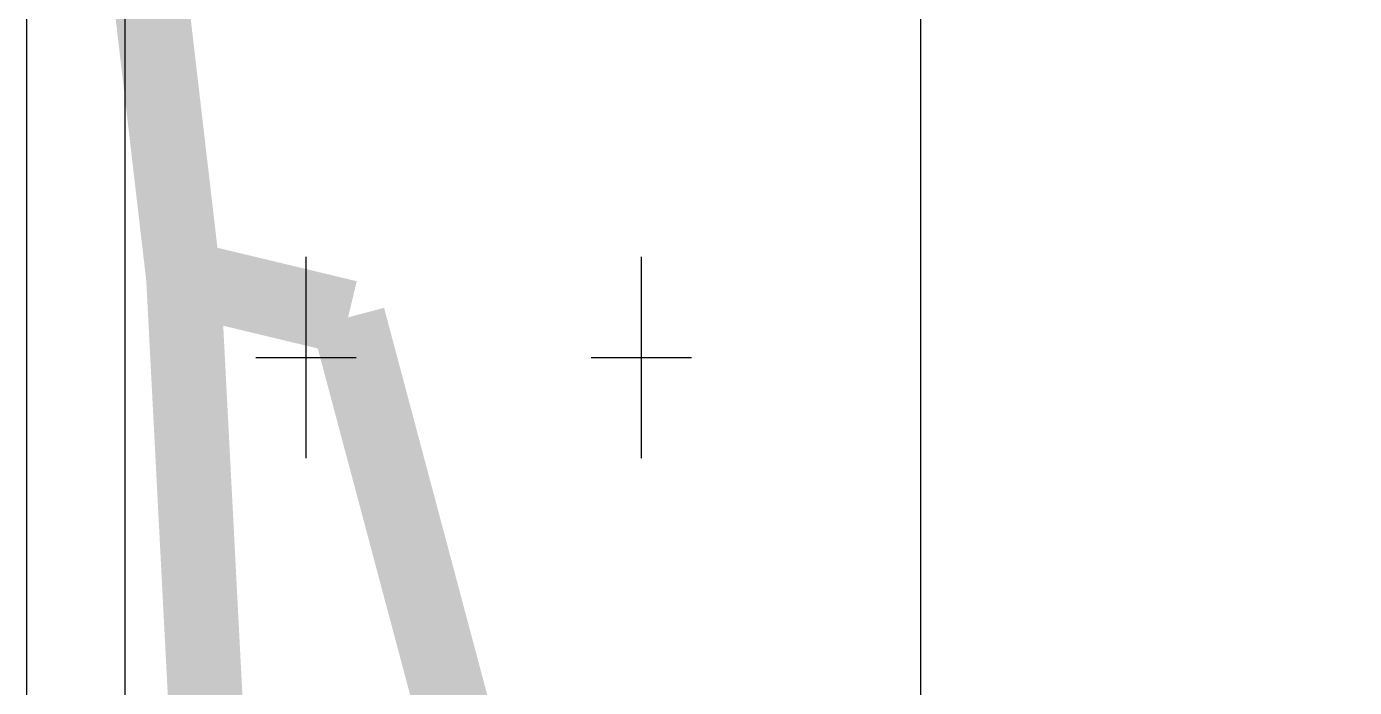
# Model space of a CAD drawing. Header units: millimetres. Extents: x -1499 to 6658, y -12483 to -6008.
# Drawn here: x 2135.5 to 2144.41, y -10906.67 to -10902.24 of the extents above; entities that cross this region are included whole.
import ezdxf

# ---------------------------------------------------------------- set-up
doc = ezdxf.new("R2010")
doc.units = ezdxf.units.MM
doc.linetypes.add('CONT', pattern=[2, 1, 1])
doc.linetypes.add('HIDDEN', pattern=[0.375, 0.25, -0.125])
for name, color, linetype in [('CC-CUTT', 7, 'CONT'), ('CC-RFIL', 4, 'CONT'), ('Layer', 7, 'Continuous'), ('수직그리드', 1, 'Continuous')]:
    doc.layers.add(name, color=color, linetype=linetype)

# ---------------------------------------------------------------- blocks, each defined once
blk = doc.blocks.new('TB-15')
at = {"layer": 'Layer'}
for points in [[(-1, -3), (-1, -12), (1, -12), (1, -3), (-1, -3)], [(-0.375, -6.2625), (-0.375, -6.4875)], [(0.375, -6.2625), (0.375, -6.4875)], [(-0.4875, -6.375), (-0.2625, -6.375)], [(0.2625, -6.375), (0.4875, -6.375)]]:
    blk.add_lwpolyline(points, dxfattribs=at)

msp = doc.modelspace()

# ---------------------------------------------------------------- linework, layer by layer
at = {"layer": 'CC-CUTT', "const_width": 0.5, "flags": 128}
msp.add_lwpolyline([(2136.5499, -10903.9228), (2135.9614, -10898.8786)], dxfattribs=at)
at = {"layer": 'CC-RFIL', "color": 7, "linetype": 'HIDDEN', "ltscale": 1000, "const_width": 0.5, "flags": 128}
for points in [[(2136.5499, -10903.9228), (2139.5841, -10962.4246)], [(2137.6545, -10904.1879), (2136.5499, -10903.9228)], [(2144.1572, -10928.5966), (2137.6545, -10904.1879)]]:
    msp.add_lwpolyline(points, dxfattribs=at)
at = {"layer": '수직그리드'}
msp.add_line((2136.1572, -10860.1376), (2136.1572, -11873.0576), dxfattribs=at)

# ---------------------------------------------------------------- block references
at = {"xscale": 3, "yscale": 6, "zscale": 3}
msp.add_blockref('TB-15', (2138.4972, -10866.2071), dxfattribs=at)

doc.saveas('drawing.dxf')
